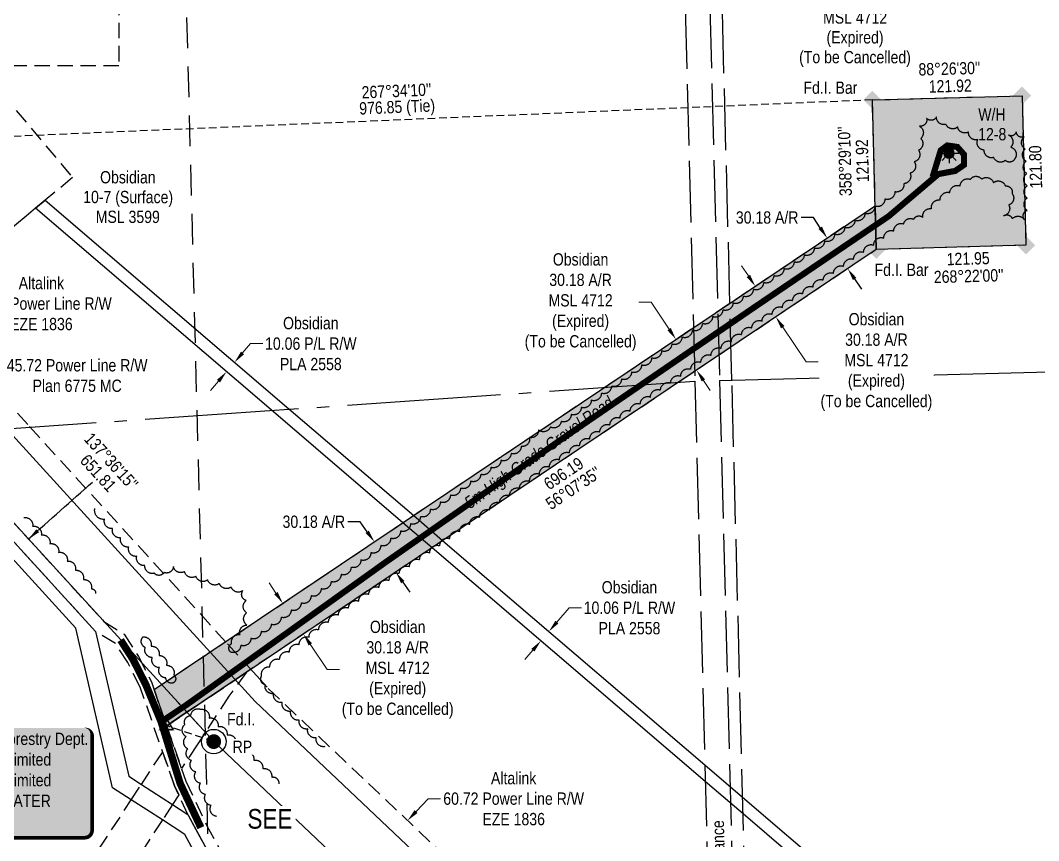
# Model space of a CAD drawing. Extents: x 624262 to 627763, y 5838588 to 5842051.
# Drawn here: x 625299 to 626129, y 5839174 to 5839842 of the extents above; entities that cross this region are included whole.
import ezdxf
from ezdxf.enums import TextEntityAlignment as Align

# ---------------------------------------------------------------- set-up
doc = ezdxf.new("R2010")
doc.units = 0
doc.header["$LTSCALE"] = 5
doc.header["$PDSIZE"] = 0.5
for name, pattern in [('0', [1, 1, 0]), ('foc-ACCESSROAD', [3.75, 2.5, -1.25]), ('foc-FLOWLINE', [3.75, 2.5, -1.25]), ('foc-LSD', [8, 5, -3]), ('foc-QUARTERLINE', [33, 25, -3, 2, -3]), ('foc-TIELINE', [1.875, 1.25, -0.625]), ('foc-UNSURVEYED', [12.5, 10, -2.5])]:
    doc.linetypes.add(name, pattern=pattern)
doc.layers.get('Defpoints').update_dxf_attribs({"color": 9})
for name, color, linetype in [('35', 37, 'Continuous'), ('AS-ROADS', 254, 'Continuous'), ('C-AR', 13, 'foc-ACCESSROAD'), ('C-RW', 13, 'Continuous'), ('C-WS', 13, 'foc-ACCESSROAD'), ('C-WS-S', 13, 'Continuous'), ('DETAIL-T', 7, 'Continuous'), ('F-EZE', 190, 'foc-FLOWLINE'), ('F-RW', 190, 'Continuous'), ('F-WS', 190, 'foc-ACCESSROAD'), ('L-BD', 7, 'Continuous'), ('L-BD1', 253, 'Continuous'), ('L-MON', 1, 'Continuous'), ('L-MON-T', 1, 'Continuous'), ('L-ROAD-T', 7, 'Continuous'), ('L-SECLBL', 7, 'Continuous'), ('L-SECQ', 8, 'foc-QUARTERLINE'), ('L-SECTION-LSD', 7, 'foc-LSD'), ('L-TIE', 7, 'foc-TIELINE'), ('L-USEC', 7, 'foc-UNSURVEYED'), ('P-PROPOSED', 10, 'Continuous'), ('P-PROPOSED-H', 21, 'Continuous'), ('P-TXT', 4, 'Continuous'), ('T-BUSH', 110, '0')]:
    doc.layers.add(name, color=color, linetype=linetype)
for name, color, linetype, lineweight in [('C-AR-T', 13, 'Continuous', 9), ('C-RW-T', 13, 'Continuous', 9), ('F-EZE-T', 190, 'Continuous', 9), ('T-TEXT', 48, 'Continuous', 18)]:
    doc.layers.add(name, color=color, linetype=linetype, lineweight=lineweight)
doc.styles.add('80', font='ARIALN.TTF', dxfattribs={"height": 10})
doc.styles.add('80CG', font='ARIALN.TTF', dxfattribs={"height": 10})
doc.styles.add('80L', font='ARIALN.TTF', dxfattribs={"height": 10})
doc.styles.add('80LS', font='ARIALNI.TTF', dxfattribs={"height": 10})
doc.dimstyles.new('Compass 5 000', dxfattribs={"dimscale": 5, "dimtxt": 9, "dimasz": 2, "dimexe": 0.2, "dimexo": 0.0625, "dimgap": 0.5, "dimtad": 0, "dimtih": 1, "dimtoh": 1, "dimzin": 0, "dimdsep": 46, "dimtxsty": '80CG', "dimcen": 0.1, "dimse1": 1, "dimse2": 1, "dimclrd": 256, "dimclrt": 256, "dimaunit": 1, "dimadec": 4, "dimazin": 0, "dimtfac": 0.06, "dimtofl": 0, "dimtmove": 0, "dimatfit": 1, "dimfxl": 0.2, "dimtolj": 1, "dimtzin": 0, "dimlwd": -1, "dimarcsym": 0})

# ---------------------------------------------------------------- blocks, each defined once
blk = doc.blocks.new('*U418')
h = blk.add_hatch(color=255)
edge = h.paths.add_edge_path()
edge.add_line((-146.5, -45.5), (146.5, -45.5))
edge.add_arc((146.5, -39.5), 6, 270, 360)
edge.add_line((152.5, -39.5), (152.5, 38))
edge.add_arc((146.5, 38), 6, 0, 90)
edge.add_line((146.5, 44), (-146.5, 44))
edge.add_arc((-146.5, 38), 6, 90, 180)
edge.add_line((-152.5, 38), (-152.5, -39.5))
edge.add_arc((-146.5, -39.5), 6, 180, 270)
at = {"color": 44, "flags": 128}
blk.add_lwpolyline([(-146.5, -45.5, 3, 3, 0), (146.5, -45.5, 3, 3, 0.414214), (152.5, -39.5, 3, 3, 0), (152.5, 38, 3, 0, 0.414214), (146.5, 44, 0, 0, 0), (-146.5, 44, 0, 0, 0.414214), (-152.5, 38, 0, 0, 0), (-152.5, -39.5, 0, 3, 0.414214)], format="xyseb", close=True, dxfattribs=at)
at = {"color": 44, "style": '80'}
blk.add_attdef('ENTER_TEXT_001', (-35.99, -5), '', height=10, dxfattribs=at)
blk = doc.blocks.new('*D423')
at = {"layer": 'C-AR-T', "transparency": 16777216}
for p, q in [((625507.53, 5839375.58), (625501.96, 5839383.89)), ((625535.47, 5839333.89), (625549.3, 5839313.26)), ((625549.3, 5839313.26), (625559.3, 5839313.26))]:
    blk.add_line(p, q, dxfattribs=at)
for points in [[(625508.91, 5839376.51), (625506.14, 5839374.66), (625513.09, 5839367.28)], [(625536.86, 5839334.82), (625534.09, 5839332.96), (625529.9, 5839342.2)]]:
    blk.add_solid(points, dxfattribs=at)
at = {"layer": 'Defpoints', "color": 0, "transparency": 16777216}
for p in [(625555.56, 5839395.74), (625572.37, 5839370.67), (625529.9, 5839342.2)]:
    blk.add_point(p, dxfattribs=at)
at = {"layer": 'C-AR-T', "transparency": 16777216, "insert": (625606.64, 5839313.26), "char_height": 10, "attachment_point": 5, "style": '80CG'}
blk.add_mtext('\\A1;Obsidian\\P30.18 A/R\\PMSL 4712\\P(Expired)\\P(To be Cancelled)', dxfattribs=at)
blk = doc.blocks.new('*D429')
at = {"layer": 'C-AR-T', "transparency": 16777216}
for p, q in [((625892.17, 5839633.87), (625886.6, 5839642.18)), ((625920.12, 5839592.18), (625939.11, 5839563.85)), ((625939.11, 5839563.85), (625949.11, 5839563.85))]:
    blk.add_line(p, q, dxfattribs=at)
for points in [[(625893.55, 5839634.8), (625890.78, 5839632.94), (625897.74, 5839625.57)], [(625921.5, 5839593.11), (625918.73, 5839591.25), (625914.55, 5839600.49)]]:
    blk.add_solid(points, dxfattribs=at)
at = {"layer": 'Defpoints', "color": 0, "transparency": 16777216}
for p in [(625959.65, 5839667.07), (625976.46, 5839641.99), (625914.55, 5839600.49)]:
    blk.add_point(p, dxfattribs=at)
at = {"layer": 'C-AR-T', "transparency": 16777216, "insert": (625996.44, 5839563.85), "char_height": 10, "attachment_point": 5, "style": '80CG', "bg_fill": 3, "box_fill_scale": 1.1, "bg_fill_color": 256, "bg_fill_true_color": 13158600, "bg_fill_transparency": 0}
blk.add_mtext('\\A1;Obsidian\\P30.18 A/R\\PMSL 4712\\P(Expired)\\P(To be Cancelled)', dxfattribs=at)
blk = doc.blocks.new('*D431')
at = {"layer": 'C-AR-T', "transparency": 16777216}
for p, q in [((625812.89, 5839612.53), (625802.89, 5839612.53)), ((625827.64, 5839590.53), (625812.89, 5839612.53)), ((625855.59, 5839548.84), (625861.16, 5839540.53))]:
    blk.add_line(p, q, dxfattribs=at)
for points in [[(625829.03, 5839591.46), (625826.26, 5839589.6), (625833.21, 5839582.22)], [(625856.97, 5839549.76), (625854.21, 5839547.91), (625850.02, 5839557.14)]]:
    blk.add_solid(points, dxfattribs=at)
at = {"layer": 'Defpoints', "color": 0, "transparency": 16777216}
for p in [(625833.21, 5839582.22), (625837.14, 5839584.85), (625853.95, 5839559.78)]:
    blk.add_point(p, dxfattribs=at)
at = {"layer": 'C-AR-T', "transparency": 16777216, "insert": (625755.56, 5839612.53), "char_height": 10, "attachment_point": 5, "style": '80CG'}
blk.add_mtext('\\A1;Obsidian\\P30.18 A/R\\PMSL 4712\\P(Expired)\\P(To be Cancelled)', dxfattribs=at)
blk = doc.blocks.new('*D436')
at = {"layer": 'C-RW-T', "transparency": 16777216}
for p, q in [((625480.32, 5839571.15), (625486.82, 5839578.74)), ((625486.82, 5839578.74), (625496.82, 5839578.74)), ((625460.74, 5839548.28), (625454.24, 5839540.68))]:
    blk.add_line(p, q, dxfattribs=at)
for points in [[(625479.05, 5839572.23), (625481.58, 5839570.06), (625473.81, 5839563.55)], [(625459.47, 5839549.36), (625462.01, 5839547.2), (625467.24, 5839555.88)]]:
    blk.add_solid(points, dxfattribs=at)
at = {"layer": 'Defpoints', "color": 0, "transparency": 16777216}
for p in [(625467.07, 5839569.33), (625473.81, 5839563.55), (625460.5, 5839561.65)]:
    blk.add_point(p, dxfattribs=at)
at = {"layer": 'C-RW-T', "transparency": 16777216, "insert": (625535.91, 5839578.74), "char_height": 10, "width": 692.928, "attachment_point": 5, "style": '80CG'}
blk.add_mtext('\\A1;Obsidian\\P10.06 P/L R/W\\PPLA 2558', dxfattribs=at)
blk = doc.blocks.new('*D440')
at = {"layer": 'C-RW-T', "transparency": 16777216}
for p, q in [((625736.3, 5839351.98), (625746.27, 5839363.63)), ((625746.27, 5839363.63), (625756.27, 5839363.63)), ((625716.71, 5839329.1), (625710.21, 5839321.51))]:
    blk.add_line(p, q, dxfattribs=at)
for points in [[(625735.03, 5839353.07), (625737.56, 5839350.9), (625729.79, 5839344.39)], [(625715.44, 5839330.19), (625717.98, 5839328.02), (625723.21, 5839336.7)]]:
    blk.add_solid(points, dxfattribs=at)
at = {"layer": 'Defpoints', "color": 0, "transparency": 16777216}
for p in [(625729.79, 5839344.39), (625748.59, 5839328.29), (625742.01, 5839320.61)]:
    blk.add_point(p, dxfattribs=at)
at = {"layer": 'C-RW-T', "transparency": 16777216, "insert": (625795.36, 5839363.63), "char_height": 10, "attachment_point": 5, "style": '80CG'}
blk.add_mtext('\\A1;Obsidian\\P10.06 P/L R/W\\PPLA 2558', dxfattribs=at)
blk = doc.blocks.new('*D445')
at = {"layer": 'Defpoints', "color": 0, "transparency": 16777216}
for p in [(625229.97, 5839595.84), (625248.1, 5839575.92), (625201.71, 5839533.69)]:
    blk.add_point(p, dxfattribs=at)
at = {"layer": 'F-EZE-T', "transparency": 16777216}
for p, q in [((625237.37, 5839602.57), (625246.96, 5839611.31)), ((625246.96, 5839611.31), (625256.96, 5839611.31)), ((625176.19, 5839546.88), (625168.79, 5839540.14))]:
    blk.add_line(p, q, dxfattribs=at)
for points in [[(625236.24, 5839603.8), (625238.49, 5839601.34), (625229.97, 5839595.84)], [(625175.06, 5839548.11), (625177.31, 5839545.64), (625183.58, 5839553.61)]]:
    blk.add_solid(points, dxfattribs=at)
at = {"layer": 'F-EZE-T', "transparency": 16777216, "insert": (625316.51, 5839611.31), "char_height": 10, "width": 970.4427, "attachment_point": 5, "style": '80CG'}
blk.add_mtext('\\A1;Altalink\\P60.72 Power Line R/W\\PEZE 1836', dxfattribs=at)
blk = doc.blocks.new('*D446')
at = {"layer": 'Defpoints', "color": 0, "transparency": 16777216}
for p in [(625601.83, 5839202.59), (625614.69, 5839190.4), (625558.85, 5839157.2)]:
    blk.add_point(p, dxfattribs=at)
at = {"layer": 'F-EZE-T', "transparency": 16777216}
for p, q in [((625621.57, 5839197.66), (625631.51, 5839208.16)), ((625631.51, 5839208.16), (625641.51, 5839208.16)), ((625564.84, 5839137.75), (625557.96, 5839130.49))]:
    blk.add_line(p, q, dxfattribs=at)
for points in [[(625620.36, 5839198.81), (625622.78, 5839196.52), (625614.69, 5839190.4)], [(625563.63, 5839138.9), (625566.05, 5839136.61), (625571.71, 5839145.01)]]:
    blk.add_solid(points, dxfattribs=at)
at = {"layer": 'F-EZE-T', "transparency": 16777216, "insert": (625701.06, 5839208.16), "char_height": 10, "attachment_point": 5, "style": '80CG'}
blk.add_mtext('\\A1;Altalink\\P60.72 Power Line R/W\\PEZE 1836', dxfattribs=at)
blk = doc.blocks.new('*D450')
at = {"layer": 'Defpoints', "color": 0, "transparency": 16777216}
for p in [(625956.28, 5839664.84), (625934.31, 5839650.08), (625951.12, 5839625.04)]:
    blk.add_point(p, dxfattribs=at)
at = {"layer": 'P-TXT', "transparency": 16777216}
for p, q in [((625945.14, 5839681.44), (625935.14, 5839681.44)), ((625950.71, 5839673.14), (625945.14, 5839681.44)), ((625978.67, 5839631.49), (625984.25, 5839623.19))]:
    blk.add_line(p, q, dxfattribs=at)
for points in [[(625952.09, 5839674.07), (625949.33, 5839672.21), (625956.28, 5839664.84)], [(625980.06, 5839632.42), (625977.29, 5839630.56), (625973.1, 5839639.79)]]:
    blk.add_solid(points, dxfattribs=at)
at = {"layer": 'P-TXT', "transparency": 16777216, "insert": (625907.47, 5839681.44), "char_height": 10, "attachment_point": 5, "style": '80CG'}
blk.add_mtext('\\A1;30.18 A/R', dxfattribs=at)
blk = doc.blocks.new('*D451')
at = {"layer": 'Defpoints', "color": 0, "transparency": 16777216}
for p in [(625584.32, 5839415.01), (625587.61, 5839417.34), (625601.76, 5839390.39)]:
    blk.add_point(p, dxfattribs=at)
at = {"layer": 'P-TXT', "transparency": 16777216}
for p, q in [((625576.05, 5839433.66), (625566.05, 5839433.66)), ((625581.83, 5839425.5), (625576.05, 5839433.66)), ((625610.83, 5839384.56), (625616.61, 5839376.4))]:
    blk.add_line(p, q, dxfattribs=at)
for points in [[(625583.19, 5839426.46), (625580.47, 5839424.54), (625587.61, 5839417.34)], [(625612.19, 5839385.53), (625609.47, 5839383.6), (625605.05, 5839392.72)]]:
    blk.add_solid(points, dxfattribs=at)
at = {"layer": 'P-TXT', "transparency": 16777216, "insert": (625538.38, 5839433.66), "char_height": 10, "attachment_point": 5, "style": '80CG'}
blk.add_mtext('\\A1;30.18 A/R', dxfattribs=at)
blk = doc.blocks.new('GAS')
h = blk.add_hatch(color=255)
h.dxf.hatch_style = 1
edge = h.paths.add_edge_path()
edge.add_arc((0, 0), 0.9, 0, 360)
for p, q in [((-0.81, 0), (-1.62, 0)), ((-0.57, 0.57), (-1.14, 1.14)), ((0, 0.81), (0, 1.62)), ((0.57, 0.57), (1.14, 1.14)), ((1.62, 0), (0.81, 0)), ((-0.57, -0.57), (-1.14, -1.14)), ((0, -0.81), (0, -1.62)), ((1.14, -1.14), (0.57, -0.57))]:
    blk.add_line(p, q)
blk.add_circle((0, 0), 0.8)
blk = doc.blocks.new('fdia')
at = {"color": 255, "const_width": 1}
blk.add_lwpolyline([(-0.5, 0, 1), (0.5, 0, 1)], format="xyb", close=True, dxfattribs=at)
blk = doc.blocks.new('Fdiaa')
blk.add_blockref('fdia', (0, 0))
blk = doc.blocks.new('fdib')
at = {"color": 1, "const_width": 1.6}
blk.add_lwpolyline([(-0.4, 0, 1), (0.4, 0, 1)], format="xyb", close=True, dxfattribs=at)
at = {"color": 1}
blk.add_circle((0, 0), 0.8, dxfattribs=at)
blk = doc.blocks.new('Fdibb')
blk.add_blockref('fdib', (0, 0))
blk = doc.blocks.new('fdicc')
for name in ['Fdibb', 'Fdiaa']:
    blk.add_blockref(name, (0, 0))
blk = doc.blocks.new('FDI')
blk.add_blockref('fdicc', (0, 0))
blk = doc.blocks.new('SMONA')
blk.add_hatch(color=255).paths.add_polyline_path([(0, -1.49), (1.49, 0), (0, 1.49), (-1.49, 0)])
blk = doc.blocks.new('SMONAA')
blk.add_blockref('SMONA', (0, 0))
blk = doc.blocks.new('SMONB')
at = {"color": 1}
blk.add_solid([(0, 1.2), (1.2, 0), (-1.2, 0), (0, -1.2)], dxfattribs=at)
blk = doc.blocks.new('SMONBB')
blk.add_blockref('SMONB', (0, 0))
blk = doc.blocks.new('SMONCC')
for name in ['SMONAA', 'SMONBB']:
    blk.add_blockref(name, (0, 0))
blk = doc.blocks.new('FDIBAR')
blk.add_blockref('SMONCC', (0, 0))
blk = doc.blocks.new('*D462')
at = {"layer": 'Defpoints', "color": 0, "transparency": 16777216}
for p in [(625251.74, 5839549.64), (625261.18, 5839539.28), (625216.45, 5839517.51)]:
    blk.add_point(p, dxfattribs=at)
at = {"layer": 'F-EZE-T', "transparency": 16777216}
for p, q in [((625268.58, 5839546.01), (625275.97, 5839552.74)), ((625275.97, 5839552.74), (625285.97, 5839552.74)), ((625218.49, 5839500.41), (625211.1, 5839493.68))]:
    blk.add_line(p, q, dxfattribs=at)
for points in [[(625267.45, 5839547.24), (625269.7, 5839544.77), (625261.18, 5839539.28)], [(625217.37, 5839501.65), (625219.61, 5839499.18), (625225.89, 5839507.15)]]:
    blk.add_solid(points, dxfattribs=at)
at = {"layer": 'F-EZE-T', "transparency": 16777216, "insert": (625345.66, 5839552.74), "char_height": 10, "attachment_point": 5, "style": '80CG'}
blk.add_mtext('\\A1;45.72 Power Line R/W\\PPlan 6775 MC', dxfattribs=at)
blk = doc.blocks.new('TRIA')
blk.add_hatch(color=255).paths.add_polyline_path([(-0.04, 1.52), (-1.47, -0.87), (1.39, -0.87)])
blk = doc.blocks.new('TRIAA')
blk.add_blockref('TRIA', (0, 0))
blk = doc.blocks.new('TRIB')
at = {"color": 1}
blk.add_lwpolyline([(-1.12, -0.67), (-0.04, 1.13), (1.04, -0.67)], close=True, dxfattribs=at)
blk = doc.blocks.new('TRIBB')
blk.add_blockref('TRIB', (0, 0))
blk = doc.blocks.new('TRICC')
for name in ['TRIAA', 'TRIBB']:
    blk.add_blockref(name, (0, 0))
blk = doc.blocks.new('plspike')
blk.add_blockref('TRICC', (0, 0))

msp = doc.modelspace()

# ---------------------------------------------------------------- hatches: boundary and pattern name
at = {"layer": 'P-PROPOSED-H'}
h = msp.add_hatch(color=256, dxfattribs=at)
h.dxf.hatch_style = 1
h.paths.add_polyline_path([(625993.14, 5839777.285), (626114.967, 5839780.599), (626118.213, 5839658.881), (625996.36, 5839655.406)])
h = msp.add_hatch(color=256, dxfattribs=at)
h.dxf.hatch_style = 1
h.paths.add_polyline_path([(625408.295, 5839296.978), (625995.417, 5839691.109), (625996.36, 5839655.406), (625418.537, 5839267.517)])

# ---------------------------------------------------------------- linework, layer by layer
at = {"layer": '35', "color": 3}
msp.add_circle((625456.86, 5839254.66), 9.996, dxfattribs=at)
at = {"layer": 'AS-ROADS', "flags": 128}
for points, const_width in [([(625414.083, 5839270.76), (625435.137, 5839284.895), (625597.215, 5839401.051), (625738.669, 5839499.938), (625894.35, 5839606.555), (626006.457, 5839682.571), (626046.83, 5839716.839), (626060.538, 5839719.409), (626067.677, 5839724.291), (626067.786, 5839732.687), (626062.309, 5839738.926), (626054.12, 5839740.129), (626048.808, 5839736.134), (626042.154, 5839714.413)], 4.998), ([(625446.417, 5839184.611), (625429.535, 5839220.565), (625414.083, 5839270.76), (625401.503, 5839301.203), (625391.196, 5839321.508), (625381.032, 5839337.368)], 5.998)]:
    msp.add_lwpolyline(points, dxfattribs=dict(at, const_width=const_width))
at = {"layer": 'C-AR'}
for points in [[(625749.322, 5838635.548), (625736.524, 5838639.183), (625702.719, 5838665.66), (625696.46, 5838695.545), (625694.066, 5838732.146), (625689.681, 5838799.188), (625684.244, 5838853.233), (625677.476, 5838886.451), (625663.388, 5838913.772), (625610.787, 5838955.956), (625532.898, 5839004.719), (625516.6, 5839025.852), (625492.084, 5839091.53), (625442.574, 5839182.877), (625435.892, 5839195.205), (625424.833, 5839218.748), (625396.931, 5839299.102), (625386.827, 5839319.007), (625376.799, 5839334.655), (625360.669, 5839344.264), (625214.137, 5839505.106)], [(625226.96, 5839505.975), (625367.491, 5839352.354), (625383.985, 5839342.08), (625395.565, 5839324.009), (625406.075, 5839303.304), (625434.237, 5839222.382), (625450.968, 5839186.748), (625501.269, 5839095.709), (625525.499, 5839030.796), (625536.92, 5839015.986), (625616.672, 5838964.137), (625671.353, 5838920.285), (625687.059, 5838889.825), (625694.207, 5838854.744), (625699.711, 5838800.02), (625704.107, 5838732.826), (625706.45, 5838697.016), (625711.256, 5838671.76), (625741.175, 5838648.325), (625757.423, 5838643.712), (625778.947, 5838637.598)]]:
    msp.add_lwpolyline(points, dxfattribs=at)
at = {"layer": 'C-RW'}
msp.add_lwpolyline([(625959.312, 5839134.538), (625889.756, 5839194.103), (625858.938, 5839220.491), (625636.649, 5839410.82), (625612.841, 5839431.206), (625503.629, 5839524.72), (625311.801, 5839688.979), (625319.681, 5839695.524), (625518.028, 5839525.696), (625621.561, 5839437.052), (625645.371, 5839416.666), (625858.606, 5839234.101), (625889.423, 5839207.716), (625958.96, 5839148.178)], dxfattribs=at)
at = {"layer": 'C-WS'}
for points in [[(625296.215, 5839676.032), (625243.181, 5839631.982), (625215.874, 5839664.822), (625211.47, 5839670.257), (625185.52, 5839648.758), (625170.241, 5839636.099), (625135.011, 5839606.908), (625125.032, 5839617.861), (625160.128, 5839647.201), (625175.557, 5839660.098), (625183.274, 5839666.549), (625201.747, 5839681.992), (625161.868, 5839729.339), (625194.221, 5839756.464), (625182.099, 5839770.923), (625247.933, 5839826.118), (625341.926, 5839714.002), (625319.681, 5839695.524), (625311.801, 5839688.979), (625304.094, 5839682.576), (625296.215, 5839676.032)], [(625443.367, 5839252.134), (625430.642, 5839232.71), (625418.537, 5839267.517), (625438.738, 5839281.079), (625483.525, 5839311.143), (625469.231, 5839291.611), (625443.367, 5839252.134)], [(625378.398, 5839134.897), (625271.816, 5838972.215), (625332.792, 5838973.82), (625336.002, 5838851.87), (625214.052, 5838848.66), (625212.257, 5838916.849), (625211.453, 5838947.404), (625210.841, 5838970.61), (625235.088, 5838971.248), (625353.142, 5839151.444), (625389.695, 5839207.234), (625397.913, 5839219.777), (625415.274, 5839246.277), (625424.833, 5839218.748), (625428.382, 5839211.191), (625423.262, 5839203.376), (625415.044, 5839190.833), (625378.398, 5839134.897)]]:
    msp.add_lwpolyline(points, close=True, dxfattribs=at)
at = {"layer": 'C-WS', "flags": 128}
msp.add_lwpolyline([(625432.91, 5839277.166), (625418.537, 5839267.517), (625408.295, 5839296.978), (625995.417, 5839691.109), (625993.14, 5839777.285), (626114.967, 5839780.599), (626118.213, 5839658.881), (625996.36, 5839655.406), (625432.91, 5839277.166)], close=True, dxfattribs=at)
at = {"layer": 'F-EZE'}
for p, q in [((625183.398, 5839646.999), (625306.846, 5839511.386)), ((625306.846, 5839511.386), (625468.136, 5839334.208)), ((625468.136, 5839334.208), (625488.684, 5839311.637)), ((625488.684, 5839311.637), (625491.885, 5839308.121)), ((625491.885, 5839308.121), (625501.278, 5839297.803)), ((625435.021, 5839278.586), (625415.959, 5839299.465)), ((625501.278, 5839297.803), (625865.47, 5838952.932)), ((625456.86, 5839254.66), (625435.021, 5839278.586))]:
    msp.add_line(p, q, dxfattribs=at)
at = {"layer": 'F-RW'}
for points in [[(624929.913, 5839794.452), (625035.416, 5839678.646), (625061.74, 5839649.75), (625057.269, 5839622.543), (625052.324, 5839592.449), (625149.086, 5839576.515), (625214.137, 5839505.106), (625360.669, 5839344.264), (625387.699, 5839226.386), (625397.913, 5839219.777), (625423.262, 5839203.376), (625435.892, 5839195.205), (625492.084, 5839091.53), (625516.6, 5839025.852), (625532.898, 5839004.719), (625564.101, 5838964.257), (625672.772, 5838751.816), (625679.941, 5838731.188), (625702.719, 5838665.66), (625736.524, 5838639.183), (625749.322, 5838635.548)], [(625726.931, 5838633.998), (625694.242, 5838659.601), (625675.46, 5838713.634), (625666.927, 5838730.306), (625538.949, 5838980.503), (625507.762, 5839020.943), (625482.964, 5839087.381), (625433.288, 5839179.03), (625415.044, 5839190.833), (625389.695, 5839207.234), (625374.444, 5839217.102), (625344.662, 5839346.978), (625201.39, 5839504.242), (625144.031, 5839567.207), (625037.691, 5839584.717), (625035.891, 5839585.014), (625037.454, 5839594.517), (625042.46, 5839624.981), (625046.786, 5839651.308), (625035.785, 5839663.382), (624930.305, 5839779.164)]]:
    msp.add_lwpolyline(points, dxfattribs=at)
at = {"layer": 'F-WS'}
msp.add_lwpolyline([(625269.679, 5839844.354), (625269.72, 5839870.485), (625269.786, 5839915.071), (625379.743, 5839914.911), (625379.576, 5839804.972), (625269.61, 5839805.125), (625269.679, 5839844.354)], close=True, dxfattribs=at)
at = {"layer": 'L-SECQ', "flags": 128}
for points in [[(625868.723, 5839548.724), (626646.589, 5839569.399)], [(625071.874, 5839494.421), (625848.621, 5839548.19)]]:
    msp.add_lwpolyline(points, dxfattribs=at)
at = {"layer": 'L-SECTION-LSD', "flags": 128}
msp.add_lwpolyline([(625422.427, 5840324.251), (625463.865, 5838715.991)], dxfattribs=at)
at = {"layer": 'L-TIE'}
for p, q in [((625993.141, 5839777.265), (625017.535, 5839735.86)), ((625456.86, 5839254.66), (625418.537, 5839267.517))]:
    msp.add_line(p, q, dxfattribs=at)
at = {"layer": 'L-USEC', "flags": 128}
for points in [[(625827.827, 5840352.32), (625838.225, 5839950.255), (625848.621, 5839548.19)], [(625847.929, 5840352.854), (625858.327, 5839950.775), (625868.723, 5839548.71)], [(625878.775, 5839548.991), (625868.378, 5839951.058), (625857.981, 5840353.121)], [(625848.621, 5839548.19), (625859.017, 5839146.126), (625869.414, 5838744.06)], [(625868.723, 5839548.709), (625879.12, 5839146.645), (625889.516, 5838744.595)], [(625899.568, 5838744.862), (625889.172, 5839146.927), (625878.775, 5839548.991)]]:
    msp.add_lwpolyline(points, dxfattribs=at)
at = {"layer": 'P-PROPOSED', "flags": 128}
msp.add_lwpolyline([(625993.14, 5839777.285), (626114.967, 5839780.599), (626118.213, 5839658.881), (625996.36, 5839655.406)], close=True, dxfattribs=at)
at = {"layer": 'T-BUSH', "flags": 128}
for points in [[(625547.28, 5839250.56, -0.5205671), (625540.344, 5839257.758, -0.5205671), (625533.407, 5839264.956, -0.5205671), (625526.47, 5839272.154, -0.5205671), (625519.533, 5839279.351, -0.5205671), (625512.596, 5839286.549, -0.5205671), (625505.659, 5839293.747, -0.5205671), (625498.722, 5839300.945, -0.5205671), (625495.863, 5839308.205, -0.5205671), (625502.577, 5839315.611, -0.5205671), (625510.535, 5839321.659, -0.5205671), (625518.501, 5839327.698, -0.5205671), (625526.468, 5839333.737, -0.5205671), (625534.434, 5839339.775, -0.5205671), (625542.4, 5839345.814, -0.5205671), (625550.367, 5839351.853, -0.5205671), (625558.355, 5839357.861, -0.5205671), (625566.621, 5839363.483, -0.5205671), (625574.886, 5839369.105, -0.5205671), (625583.152, 5839374.728, -0.5205671), (625591.417, 5839380.35, -0.5205671), (625599.683, 5839385.972, -0.5205671), (625607.948, 5839391.595, -0.5205671), (625616.214, 5839397.217, -0.5205671), (625624.479, 5839402.839, -0.5205671), (625632.745, 5839408.462, -0.5205671), (625640.957, 5839414.159, -0.5205671), (625649.067, 5839420.004, -0.5205671), (625657.177, 5839425.848, -0.5205671), (625665.288, 5839431.692, -0.5205671), (625673.398, 5839437.536, -0.5205671), (625681.508, 5839443.381, -0.5205671), (625689.618, 5839449.225, -0.5205671), (625697.728, 5839455.069, -0.5205671), (625705.838, 5839460.914, -0.5205671), (625713.948, 5839466.758, -0.5205671), (625722.058, 5839472.602, -0.5205671), (625730.168, 5839478.446, -0.5205671), (625738.326, 5839484.223, -0.5205671), (625746.555, 5839489.898, -0.5205671), (625754.785, 5839495.573, -0.5205671), (625763.015, 5839501.247, -0.5205671), (625771.244, 5839506.922, -0.5205671), (625779.474, 5839512.597, -0.5205671), (625787.703, 5839518.272, -0.5205671), (625795.933, 5839523.946, -0.5205671), (625804.162, 5839529.621, -0.5205671), (625812.392, 5839535.296, -0.5205671), (625820.622, 5839540.971, -0.5205671), (625828.851, 5839546.645, -0.5205671), (625837.081, 5839552.32, -0.5205671), (625845.31, 5839557.995, -0.5205671), (625853.54, 5839563.67, -0.5205671), (625861.77, 5839569.344, -0.5205671), (625870.031, 5839574.972, -0.5205671), (625878.342, 5839580.527, -0.5205671), (625886.653, 5839586.082, -0.5205671), (625894.964, 5839591.637, -0.5205671), (625903.274, 5839597.193, -0.5205671), (625911.585, 5839602.748, -0.5205671), (625919.896, 5839608.303, -0.5205671), (625928.206, 5839613.858, -0.5205671), (625936.517, 5839619.414, -0.5205671), (625944.828, 5839624.969, -0.5205671), (625953.139, 5839630.524, -0.5205671), (625961.449, 5839636.079, -0.5205671), (625969.691, 5839641.735, -0.5205671), (625977.861, 5839647.496, -0.5205671), (625986.03, 5839653.257, -0.5205671), (625994.2, 5839659.018, -0.5205671), (626002.369, 5839664.779, -0.5205671), (626010.538, 5839670.54, -0.5205671), (626018.708, 5839676.301, -0.5205671), (626026.814, 5839679.992, -0.5205671), (626034.183, 5839681.561, -0.5205671), (626041.249, 5839688.633, -0.5205671), (626048.314, 5839695.704, -0.5205671), (626056.185, 5839701.777, -0.5205671), (626064.592, 5839707.186, -0.5205671), (626072.999, 5839712.594, -0.5205671), (626082.162, 5839712.711, -0.5205671), (626091.748, 5839709.877, -0.5205671), (626101.374, 5839707.18, -0.5205671), (626106.925, 5839700.941, -0.5205671), (626104.197, 5839691.699, -0.5205671), (626099.77, 5839682.736, -0.5205671), (626107.05, 5839680.373, -0.5205671), (626117.01, 5839679.521, -0.5205671), (626119.138, 5839687.297, -0.5205671), (626119.252, 5839697.293, -0.5205671), (626119.125, 5839707.287, -0.5205671), (626118.862, 5839717.28, -0.5205671), (626118.367, 5839727.261, -0.5205671), (626117.565, 5839737.225, -0.5205671), (626116.763, 5839747.189, -0.5205671), (626110.252, 5839751.348, -0.5205671), (626104.045, 5839748.61, -0.5205671), (626105.775, 5839738.764, -0.5205671), (626109.243, 5839729.442, -0.5205671), (626101.413, 5839728.029, -0.5205671), (626091.906, 5839730.39, -0.5205671), (626084.114, 5839736.392, -0.5205671), (626078.923, 5839744.935, -0.5205671), (626071.421, 5839751.121, -0.5205671), (626062.536, 5839755.213, -0.5205671), (626053.041, 5839757.412, -0.5205671), (626045.352, 5839763.351, -0.5205671), (626037.327, 5839762.192, -0.5205671), (626031.519, 5839755.835, -0.5205671), (626032.514, 5839745.889, -0.5205671), (626030.729, 5839736.293, -0.5205671), (626027.289, 5839726.908, -0.5205671), (626023.849, 5839717.522, -0.5205671), (626018.8, 5839709.033, -0.5205671), (626011.451, 5839702.395, -0.5205671), (626003.344, 5839696.546, -0.5205671), (625995.237, 5839690.698, -0.5205671), (625987.13, 5839684.849, -0.5205671), (625978.931, 5839679.131, -0.5205671), (625970.672, 5839673.499, -0.5205671), (625962.414, 5839667.867, -0.5205671), (625954.155, 5839662.235, -0.5205671), (625945.896, 5839656.603, -0.5205671), (625937.637, 5839650.971, -0.5205671), (625929.378, 5839645.339, -0.5205671), (625921.119, 5839639.707, -0.5205671), (625912.847, 5839634.095, -0.5205671), (625904.544, 5839628.529, -0.5205671), (625896.24, 5839622.962, -0.5205671), (625887.937, 5839617.396, -0.5205671), (625879.634, 5839611.829, -0.5205671), (625871.331, 5839606.263, -0.5205671), (625863.028, 5839600.696, -0.5205671), (625854.725, 5839595.13, -0.5205671), (625846.421, 5839589.563, -0.5205671), (625838.118, 5839583.997, -0.5205671), (625829.815, 5839578.43, -0.5205671), (625821.539, 5839572.824, -0.5205671), (625813.358, 5839567.079, -0.5205671), (625805.177, 5839561.335, -0.5205671), (625796.996, 5839555.59, -0.5205671), (625788.815, 5839549.845, -0.5205671), (625780.635, 5839544.1, -0.5205671), (625772.454, 5839538.355, -0.5205671), (625764.273, 5839532.611, -0.5205671), (625756.092, 5839526.866, -0.5205671), (625747.911, 5839521.121, -0.5205671), (625739.73, 5839515.376, -0.5205671), (625731.022, 5839510.814, -0.5205671), (625721.281, 5839508.57, -0.5205671), (625713.95, 5839502.347, -0.5205671), (625707.192, 5839495.038, -0.5205671), (625698.957, 5839489.371, -0.5205671), (625690.722, 5839483.704, -0.5205671), (625682.487, 5839478.037, -0.5205671), (625674.252, 5839472.37, -0.5205671), (625666.018, 5839466.703, -0.5205671), (625657.783, 5839461.035, -0.5205671), (625649.548, 5839455.368, -0.5205671), (625641.313, 5839449.701, -0.5205671), (625633.22, 5839443.834, -0.5205671), (625625.146, 5839437.94, -0.5205671), (625617.072, 5839432.046, -0.5205671), (625608.998, 5839426.151, -0.5205671), (625600.925, 5839420.257, -0.5205671), (625592.851, 5839414.363, -0.5205671), (625584.777, 5839408.469, -0.5205671), (625576.703, 5839402.574, -0.5205671), (625568.629, 5839396.68, -0.5205671), (625560.553, 5839390.79, -0.5205671), (625552.417, 5839384.982, -0.5205671), (625544.281, 5839379.174, -0.5205671), (625536.145, 5839373.366, -0.5205671), (625528.009, 5839367.558, -0.5205671), (625519.872, 5839361.749, -0.5205671), (625511.736, 5839355.941, -0.5205671), (625503.6, 5839350.133, -0.5205671), (625495.464, 5839344.325, -0.5205671), (625487.189, 5839338.718, -0.5205671), (625478.899, 5839333.132, -0.5205671), (625470.609, 5839327.546, -0.5205671), (625471.445, 5839334.52, -0.5205671), (625478.259, 5839341.834, -0.5205671), (625483.934, 5839349.577, -0.5205671), (625483.633, 5839359.569, -0.5205671), (625483.333, 5839369.561, -0.5205671), (625480.612, 5839377.698, -0.5205671), (625471.044, 5839380.592, -0.5205671), (625461.475, 5839383.486, -0.5205671), (625451.907, 5839386.38, -0.5205671), (625442.338, 5839389.273, -0.5205671), (625433.128, 5839393.119, -0.5205671), (625424.025, 5839397.25, -0.5205671), (625416.308, 5839392.396, -0.5205671), (625408.511, 5839391.799, -0.5205671), (625400.753, 5839398.015, -0.5205671), (625394.183, 5839405.549, -0.5205671), (625387.612, 5839413.083, -0.5205671), (625381.042, 5839420.616, -0.5205671), (625374.471, 5839428.15, -0.5205671), (625367.901, 5839435.684, -0.5205671), (625360.091, 5839444.638, -0.5205671)], [(625302.326, 5839437.069, -0.5205671), (625309.39, 5839429.996, -0.5205671), (625316.454, 5839422.923, -0.5205671), (625323.519, 5839415.851, -0.5205671), (625330.583, 5839408.778, -0.5205671), (625337.647, 5839401.705, -0.5205671), (625344.228, 5839394.186, -0.5205671), (625350.734, 5839386.597, -0.5205671), (625357.24, 5839379.008, -0.5205671), (625360.542, 5839375.155, -0.5205671)], [(625459.159, 5839193.765, -0.5205671), (625454.662, 5839202.693, -0.5205671), (625450.164, 5839211.62, -0.5205671), (625445.997, 5839220.698, -0.5205671), (625442.187, 5839229.94, -0.5205671), (625438.682, 5839239.292, -0.5205671), (625435.677, 5839248.826, -0.5205671), (625434.341, 5839258.706, -0.5205671), (625433.307, 5839268.649, -0.5205671), (625438.221, 5839275.854, -0.5205671), (625446.298, 5839280.975, -0.5205671), (625453.191, 5839273.835, -0.5205671), (625460.455, 5839266.967, -0.5205671), (625467.718, 5839260.099, -0.5205671), (625474.981, 5839253.231, -0.5205671), (625482.244, 5839246.363, -0.5205671), (625489.508, 5839239.495, -0.5205671), (625496.771, 5839232.627, -0.5205671), (625504.034, 5839225.759, -0.5205671), (625509.757, 5839220.348, -0.5205671)]]:
    msp.add_lwpolyline(points, format="xyb", dxfattribs=at)
msp.add_lwpolyline([(625399.249, 5839339.902, -0.5205671), (625405.782, 5839332.336, -0.5205671), (625412.307, 5839324.763, -0.5205671), (625418.349, 5839316.8, -0.5205671), (625424.391, 5839308.836, -0.5205671), (625424.204, 5839302.641, -0.5205671), (625417.826, 5839306.482, -0.5205671), (625412.573, 5839314.953, -0.5205671), (625406.847, 5839323.146, -0.5205671), (625401.12, 5839331.339, -0.5205671)], format="xyb", close=True, dxfattribs=at)

# ---------------------------------------------------------------- block references
at = {"layer": 'C-WS-S', "color": 4, "xscale": 4.998111249999989, "yscale": 4.998111249999989, "zscale": 4.998111249999989}
msp.add_blockref('GAS', (626055.564, 5839733.696, 981.62), dxfattribs=at)
at = {"layer": 'L-MON'}
for name, p, xscale, yscale, zscale in [('FDIBAR', (626114.967, 5839780.599), 4.998111249999989, 4.998111249999989, 4.998111249999989), ('FDIBAR', (625993.14, 5839777.285), 4.998111249999989, 4.998111249999989, 4.998111249999989), ('FDIBAR', (626118.213, 5839658.881), 4.998111249999989, 4.998111249999989, 4.998111249999989), ('plspike', (625418.537, 5839267.517), 4.998220849999993, 4.998220849999993, 4.998220849999993), ('FDI', (625456.86, 5839254.66), 4.99999999999999, 4.99999999999999, 4.99999999999999)]:
    msp.add_blockref(name, p, dxfattribs=dict(at, xscale=xscale, yscale=yscale, zscale=zscale))
at = {"layer": 'L-SECLBL'}
ref = msp.add_blockref('*U418', (625205.369, 5839221.898), dxfattribs=dict(at, xscale=0.9996222499999967, yscale=0.9996222499999967, zscale=0.9996222499999967))
ref.add_attrib('ENTER_TEXT_001', 'CLR090057 Rocky Mountain House Office - Forestry Dept.', (625056.325, 5839251.956), dxfattribs={"layer": '0', "color": 44, "height": 9.99622, "style": '80'})
ref.add_attrib('ENTER_TEXT_002', 'CTLR120005 Weyerhaeuser Company Limited', (625086.491, 5839235.118), dxfattribs={"layer": '0', "color": 44, "height": 9.99622, "style": '80'})
ref.add_attrib('ENTER_TEXT_003', 'FMA0900046 Weyerhaeuser Company Limited', (625085.959, 5839218.281), dxfattribs={"layer": '0', "color": 44, "height": 9.99622, "style": '80'})
ref.add_attrib('ENTER_TEXT_004', 'TPA 860 DORA MARYANNE FRENCHEATER', (625086.338, 5839201.443), dxfattribs={"layer": '0', "color": 44, "height": 9.99622, "style": '80'})
ref.add_attrib('ENTER_TEXT_005', 'RTF2310771 Obsidian Energy Ltd.', (625116.93, 5839184.605), dxfattribs={"layer": '0', "color": 44, "height": 9.99622, "style": '80'})

# ---------------------------------------------------------------- texts
at = {"layer": 'C-AR-T', "char_height": 9.99622, "attachment_point": 1, "rotation": 359.917266, "line_spacing_factor": 0.967121, "style": '80L'}
for s, insert, width in [('\\pi23.30177;Obsidian\\P\\pi9.57571;12-8 (Surface) \\P\\pi19.83786;MSL 4712\\P\\pi22.67786;(Expired)\\P\\pi0.39433;(To be Cancelled)', (625933.188, 5839881.631), 90.42054), ('\\pi3.848;W/H\\P\\pi3.83436;12-8', (626075.498, 5839770.473), 28.84081), ('\\pi14.38972;Obsidian\\P\\pi0.66366;10-7 (Surface) \\P\\pi10.8815;MSL 3599', (625349.949, 5839719.311), 72.59644)]:
    msp.add_mtext(s, dxfattribs=dict(at, insert=insert, width=width))
at = {"layer": 'L-BD', "linetype": 'Continuous', "style": '80L'}
for s, p in [("267°34'10''", (625605.635, 5839784.582)), ('976.85 (Tie)', (625606.239, 5839770.35))]:
    msp.add_text(s, height=9.99622, rotation=2.4302, dxfattribs=at).set_placement(p, align=Align.MIDDLE)
at = {"layer": 'L-BD', "style": '80L'}
for s, height, p in [("137°36'15''", 9.99644, (625373.36, 5839482.991)), ('651.81', 9.9964, (625362.84, 5839473.386))]:
    msp.add_text(s, height=height, rotation=312.3954, dxfattribs=at).set_placement(p, align=Align.MIDDLE)
at = {"layer": 'L-BD1', "style": '80L'}
for s, height, rotation, p in [("88°26'30''", 9.9964, 1.5582, (626055.852, 5839802.741)), ("358°29'10''", 9.99622, 91.5134, (625970.712, 5839727.288)), ('121.92', 9.9962, 91.5134, (625984.951, 5839727.664)), ('121.80', 9.9964, 91.5276, (626126.012, 5839722.647)), ('121.95', 9.9964, 1.6335, (626071.125, 5839648.038)), ("268°22'00''", 9.99644, 1.6335, (626071.531, 5839633.799)), ('696.19', 9.9964, 33.8732, (625741.726, 5839473.034)), ("56°07'35''", 9.9964, 33.8732, (625749.665, 5839461.207))]:
    msp.add_text(s, height=height, rotation=rotation, dxfattribs=at).set_placement(p, align=Align.MIDDLE)
at = {"layer": 'L-MON-T', "linetype": 'Continuous', "char_height": 9.9962, "width": 44.17608, "attachment_point": 2, "style": '80L'}
for insert in [(625958.966, 5839792.221), (626016.891, 5839643.909)]:
    msp.add_mtext('Fd.I. Bar', dxfattribs=dict(at, insert=insert))
at = {"layer": 'L-ROAD-T', "style": '80L'}
msp.add_text('Theoretic Government Road Allowance', height=9.99622, rotation=91.481183, dxfattribs=at).set_placement((625869.821, 5839090.688), align=Align.MIDDLE_CENTER)
at = {"layer": 'T-TEXT', "style": '80LS'}
msp.add_text('5m High Grade Gravel Road', height=9.99622, rotation=35.627931, dxfattribs=at).set_placement((625721.619, 5839490.157), align=Align.MIDDLE_CENTER)

# ---------------------------------------------------------------- dimensions: what is measured, and where the dimension line sits
at = {"layer": 'C-AR-T', "color": 6}
dim = msp.add_linear_dim(base=(625833.21, 5839582.221), p1=(625853.95, 5839559.775), p2=(625837.138, 5839584.854), angle=123.836481, text='Obsidian\\P30.18 A/R\\PMSL 4712\\P(Expired)\\P(To be Cancelled)', dimstyle='Compass 5 000', dxfattribs=at)
dim.commit()
dim.dimension.update_dxf_attribs({"geometry": '*D431', "text_midpoint": (625755.556, 5839612.535), "dimtype": 161})
at = {"layer": 'C-AR-T'}
dim = msp.add_linear_dim(base=(625529.903, 5839342.199), p1=(625555.562, 5839395.744), p2=(625572.372, 5839370.666), angle=303.834188, text='Obsidian\\P30.18 A/R\\PMSL 4712\\P(Expired)\\P(To be Cancelled)', dimstyle='Compass 5 000', dxfattribs=at)
dim.commit()
dim.dimension.update_dxf_attribs({"geometry": '*D423', "text_midpoint": (625606.637, 5839313.256), "dimtype": 161})
at = {"layer": 'C-RW-T'}
dim = msp.add_aligned_dim(p1=(625460.5, 5839561.651), p2=(625467.072, 5839569.326), distance=-8.877, text='Obsidian\\P10.06 P/L R/W\\PPLA 2558', dimstyle='Compass 5 000', dxfattribs=at)
dim.commit()
dim.dimension.update_dxf_attribs({"geometry": '*D436', "text_midpoint": (625535.909, 5839578.744)})
dim = msp.add_linear_dim(base=(625729.794, 5839344.385), p1=(625742.011, 5839320.606), p2=(625748.592, 5839328.292), angle=49.430943, text='Obsidian\\P10.06 P/L R/W\\PPLA 2558', dimstyle='Compass 5 000', dxfattribs=at)
dim.commit()
dim.dimension.update_dxf_attribs({"geometry": '*D440', "text_midpoint": (625795.359, 5839363.632), "dimtype": 161})
at = {"layer": 'F-EZE-T'}
for base, p1, p2, angle, picture, middle in [((625229.971, 5839595.837), (625201.709, 5839533.693), (625248.099, 5839575.922), 42.311473, '*D445', (625316.514, 5839611.306)), ((625614.694, 5839190.403), (625558.847, 5839157.196), (625601.829, 5839202.586), 46.560903, '*D446', (625701.057, 5839208.158))]:
    dim = msp.add_linear_dim(base=base, p1=p1, p2=p2, angle=angle, text='Altalink\\P60.72 Power Line R/W\\PEZE 1836', dimstyle='Compass 5 000', dxfattribs=at)
    dim.commit()
    dim.dimension.update_dxf_attribs({"geometry": picture, "text_midpoint": middle, "dimtype": 161})
at = {"layer": 'F-EZE-T', "color": 6}
dim = msp.add_linear_dim(base=(625261.182, 5839539.275), p1=(625216.448, 5839517.514), p2=(625251.743, 5839549.644), angle=42.311473, text='45.72 Power Line R/W\\PPlan 6775 MC', dimstyle='Compass 5 000', dxfattribs=at)
dim.commit()
dim.dimension.update_dxf_attribs({"geometry": '*D462', "text_midpoint": (625345.661, 5839552.739), "dimtype": 161})
at = {"layer": 'P-TXT', "color": 6}
dim = msp.add_linear_dim(base=(625587.612, 5839417.34), p1=(625601.759, 5839390.39), p2=(625584.318, 5839415.007), angle=125.316388, text='30.18 A/R', dimstyle='Compass 5 000', dxfattribs=at)
dim.commit()
dim.dimension.update_dxf_attribs({"geometry": '*D451', "text_midpoint": (625538.383, 5839433.66), "dimtype": 161})

# ---------------------------------------------------------------- leaders
at = {"layer": 'L-BD', "path_type": 1}
msp.add_leader([(625306.138, 5839419.752), (625358.178, 5839466.045)], dimstyle='Compass 5 000', override={"dimgap": 0.5, "dimtad": 0}, dxfattribs=at)

# ---------------------------------------------------------------- next in the draw order: texts
at = {"layer": '35', "color": 3, "insert": (625480.183, 5839255.419), "char_height": 9.9962, "width": 15.98073, "attachment_point": 2, "style": '80', "bg_fill": 3, "box_fill_scale": 1.15, "bg_fill_color": 256, "bg_fill_true_color": 256, "bg_fill_transparency": 0}
msp.add_mtext('RP', dxfattribs=at)
at = {"layer": 'L-BD1', "insert": (626056.412, 5839793.571), "char_height": 9.9964, "width": 35.76132, "attachment_point": 2, "rotation": 1.5582, "style": '80L', "bg_fill": 3, "box_fill_scale": 1.15, "bg_fill_color": 256, "bg_fill_true_color": 256, "bg_fill_transparency": 0}
msp.add_mtext('121.92', dxfattribs=at)
at = {"layer": 'L-MON-T', "linetype": 'Continuous', "insert": (625467.69, 5839277.85), "char_height": 9.9962, "width": 23.03226, "attachment_point": 1, "style": '80L', "bg_fill": 3, "box_fill_scale": 1.15, "bg_fill_color": 256, "bg_fill_true_color": 256, "bg_fill_transparency": 0}
msp.add_mtext('Fd.I.', dxfattribs=at)

# ---------------------------------------------------------------- next in the draw order: linework, layer by layer
at = {"layer": 'F-EZE', "linetype": 'Continuous'}
for points in [[(625967.029, 5838836.109), (625855.16, 5838942.045), (625490.564, 5839287.298), (625457.048, 5839324.114), (625295.758, 5839501.292), (625172.309, 5839636.906), (625021.068, 5839803.053), (624927.04, 5839906.345)], [(625968.754, 5838769.43), (625456.86, 5839254.66), (625226.96, 5839505.975), (625125.032, 5839617.861), (625017.535, 5839735.86), (624928.92, 5839833.13)]]:
    msp.add_lwpolyline(points, dxfattribs=at)
at = {"layer": 'P-PROPOSED', "flags": 128}
msp.add_lwpolyline([(625408.295, 5839296.978), (625995.417, 5839691.109), (625996.36, 5839655.406), (625418.537, 5839267.517)], close=True, dxfattribs=at)

# ---------------------------------------------------------------- next in the draw order: texts
at = {"layer": 'DETAIL-T', "color": 3, "insert": (625484.276, 5839199.776), "char_height": 15.9943, "width": 36.84146, "attachment_point": 1, "style": '80CG', "bg_fill": 3, "box_fill_scale": 1.15, "bg_fill_color": 256, "bg_fill_true_color": 256, "bg_fill_transparency": 0}
msp.add_mtext('SEE', dxfattribs=at)

# ---------------------------------------------------------------- next in the draw order: dimensions: what is measured, and where the dimension line sits
at = {"layer": 'C-AR-T'}
dim = msp.add_linear_dim(base=(625914.548, 5839600.486), p1=(625959.648, 5839667.069), p2=(625976.46, 5839641.99), angle=303.836333, text='Obsidian\\P30.18 A/R\\PMSL 4712\\P(Expired)\\P(To be Cancelled)', dimstyle='Compass 5 000', override={"dimtfill": 1}, dxfattribs=at)
dim.commit()
dim.dimension.update_dxf_attribs({"geometry": '*D429', "text_midpoint": (625996.442, 5839563.847), "dimtype": 161})

# ---------------------------------------------------------------- next in the draw order: block references
at = {"layer": 'L-MON', "xscale": 4.998111249999989, "yscale": 4.998111249999989, "zscale": 4.998111249999989}
msp.add_blockref('FDIBAR', (625996.36, 5839655.406), dxfattribs=at)

# ---------------------------------------------------------------- next in the draw order: dimensions: what is measured, and where the dimension line sits
at = {"layer": 'P-TXT', "color": 4}
dim = msp.add_linear_dim(base=(625956.284, 5839664.839), p1=(625951.121, 5839625.037), p2=(625934.306, 5839650.084), angle=123.875135, text='30.18 A/R', dimstyle='Compass 5 000', dxfattribs=at)
dim.commit()
dim.dimension.update_dxf_attribs({"geometry": '*D450', "text_midpoint": (625907.469, 5839681.444), "dimtype": 161})

doc.saveas('drawing.dxf')
